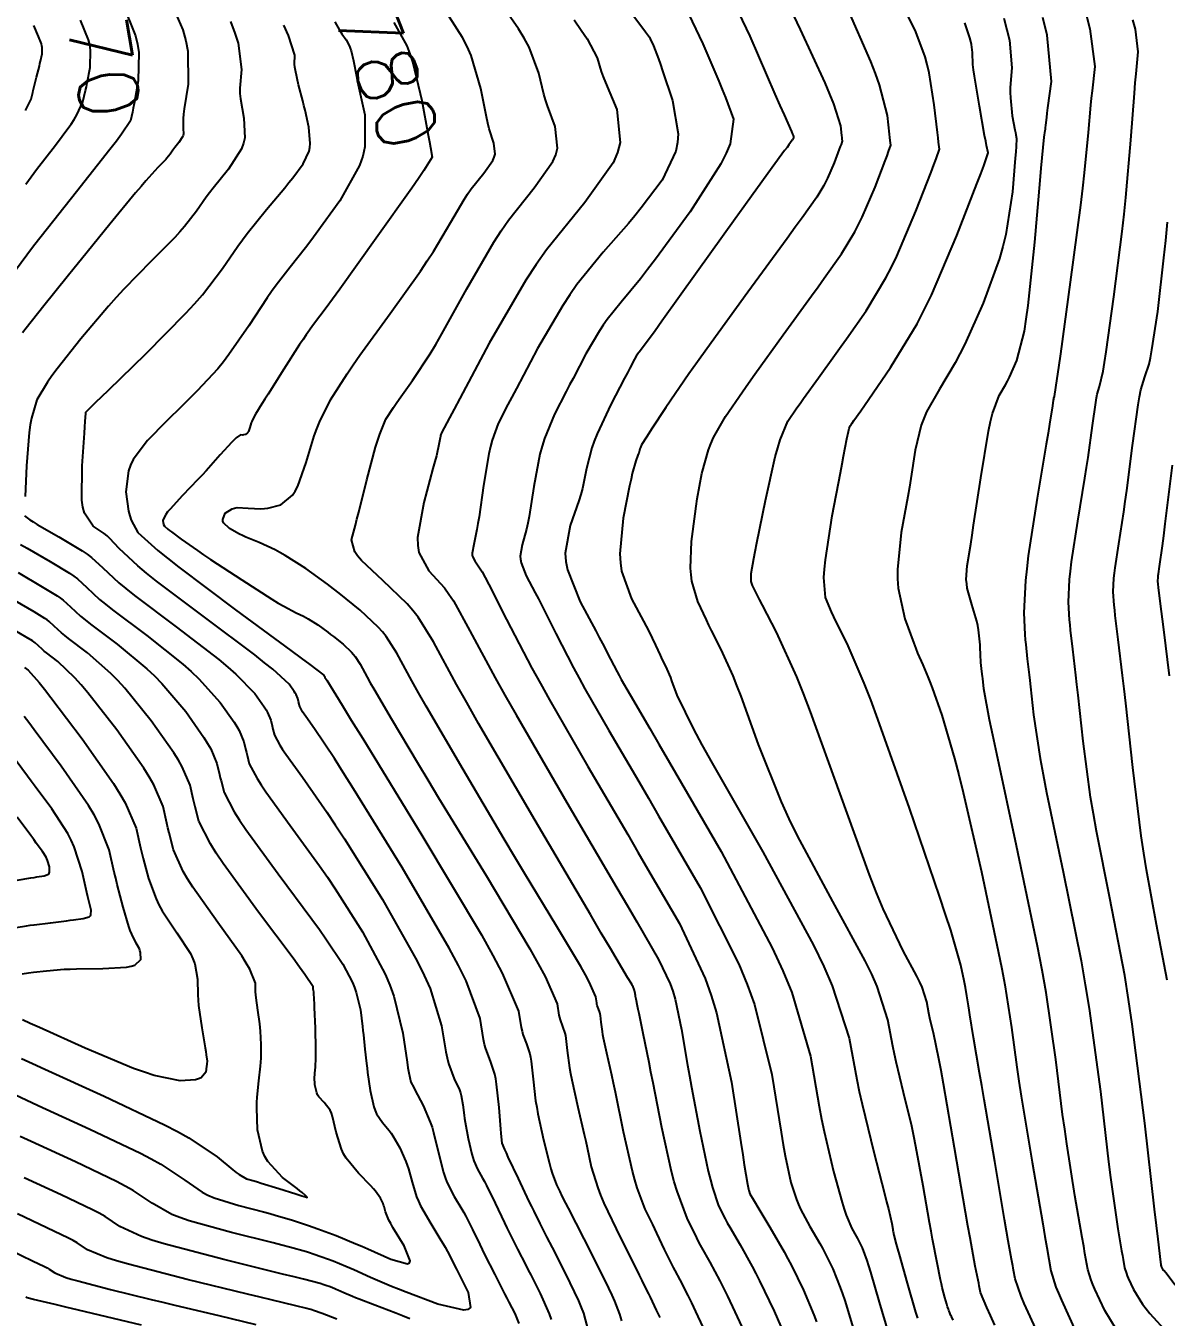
# Model space of a CAD drawing. Header units: metres. Extents: x 837476 to 838477, y 1189012 to 1191014.
# Drawn here: x 837900.7 to 837973.4, y 1189599 to 1189681.3 of the extents above; entities that cross this region are included whole.
import ezdxf

# ---------------------------------------------------------------- set-up
doc = ezdxf.new("R2010")
doc.units = ezdxf.units.M
doc.header["$LTSCALE"] = 0.3
doc.layers.add('COTAS 10', color=1, linetype='Continuous')
doc.layers.add('COTAS INT', color=252, linetype='Continuous')
doc.styles.get("Standard").update_dxf_attribs({"font": 'simplex.shx'})

msp = doc.modelspace()

# ---------------------------------------------------------------- linework, layer by layer
at = {"layer": 'COTAS 10'}
for points in [[(837906.879, 1189682.729), (837907.711, 1189680.671), (837907.843, 1189680.129), (837907.931, 1189679.599), (837907.892, 1189677.787), (837907.622, 1189676.344), (837907.564, 1189676.046), (837907.515, 1189675.793), (837907.399, 1189675.25), (837906.831, 1189674.402), (837906.497, 1189673.957), (837906.086, 1189673.421), (837903.96, 1189670.728), (837901.709, 1189667.884), (837901.218, 1189667.253), (837900.785, 1189666.69), (837899.7, 1189665.221)], [(837942.753, 1189682.511), (837943.873, 1189680.145), (837944.88, 1189677.78), (837945.103, 1189677.236), (837945.302, 1189676.739), (837945.819, 1189675.345), (837945.612, 1189673.785), (837945.356, 1189673.184), (837945.012, 1189672.509), (837943.052, 1189669.459), (837940.842, 1189666.428), (837940.343, 1189665.764), (837939.891, 1189665.177), (837938.665, 1189663.692), (837937.767, 1189662.585), (837937.523, 1189662.236), (837937.281, 1189661.87), (837936.421, 1189660.394), (837935.598, 1189658.837), (837935.379, 1189658.419), (837935.163, 1189658.007), (837934.414, 1189656.568), (837933.772, 1189655.006), (837933.623, 1189654.518), (837933.486, 1189654.004), (837933.096, 1189651.946), (837932.796, 1189650.028), (837932.716, 1189649.603), (837932.636, 1189649.225), (837932.359, 1189648.24), (837932.235, 1189647.521), (837932.252, 1189647.309), (837932.291, 1189647.092), (837932.617, 1189646.262), (837933.192, 1189645.171), (837933.387, 1189644.789), (837933.599, 1189644.372), (837934.494, 1189642.579), (837935.621, 1189640.402), (837935.979, 1189639.744), (837936.357, 1189639.061), (837937.884, 1189636.396), (837939.785, 1189633.145), (837940.397, 1189632.094), (837941.046, 1189630.977), (837943.702, 1189626.396), (837946.165, 1189621.522), (837946.692, 1189620.22), (837947.153, 1189618.939), (837948.26, 1189614.486), (837948.854, 1189610.802), (837948.992, 1189610.007), (837949.118, 1189609.309), (837949.476, 1189607.598), (837949.835, 1189606.516), (837949.961, 1189606.213), (837950.099, 1189605.91), (837950.697, 1189604.806), (837951.329, 1189603.715), (837951.49, 1189603.42), (837951.644, 1189603.128), (837952.148, 1189602.1), (837952.628, 1189600.909), (837952.767, 1189600.514), (837952.91, 1189600.092), (837953.447, 1189598.332)], [(837924.183, 1189681.517), (837925.003, 1189680.03), (837925.202, 1189679.513), (837925.389, 1189678.95), (837925.963, 1189676.534), (837926.365, 1189674.331), (837926.444, 1189673.902), (837926.509, 1189673.551), (837926.623, 1189672.938), (837926.09, 1189672.084), (837925.746, 1189671.581), (837925.317, 1189670.964), (837923.059, 1189667.774), (837920.736, 1189664.532), (837920.266, 1189663.881), (837919.871, 1189663.338), (837919.069, 1189662.27), (837918.587, 1189661.608), (837918.393, 1189661.321), (837918.173, 1189660.989), (837917.158, 1189659.415), (837916.162, 1189657.839), (837915.953, 1189657.506), (837915.773, 1189657.217), (837915.365, 1189656.547), (837915.174, 1189656.187), (837915.132, 1189656.094), (837915.093, 1189656.003), (837914.993, 1189655.698), (837914.909, 1189655.458), (837914.882, 1189655.407), (837914.853, 1189655.365), (837914.735, 1189655.269), (837914.605, 1189655.234), (837914.569, 1189655.229), (837914.534, 1189655.226), (837914.405, 1189655.234), (837914.13, 1189655.053), (837914.002, 1189654.931), (837913.851, 1189654.778), (837913.12, 1189653.966), (837912.218, 1189652.949), (837911.959, 1189652.668), (837911.697, 1189652.386), (837910.72, 1189651.369), (837909.917, 1189650.51), (837909.765, 1189650.328), (837909.643, 1189650.171), (837909.458, 1189649.806), (837909.483, 1189649.621), (837909.495, 1189649.578), (837909.508, 1189649.538), (837909.572, 1189649.42), (837909.779, 1189649.236), (837909.883, 1189649.154), (837910.006, 1189649.058), (837910.618, 1189648.599), (837911.663, 1189647.868), (837912.059, 1189647.6), (837912.502, 1189647.304), (837914.487, 1189646), (837916.409, 1189644.772), (837916.813, 1189644.524), (837917.161, 1189644.317), (837917.951, 1189643.899), (837918.422, 1189643.685), (837918.568, 1189643.606), (837918.721, 1189643.517), (837919.331, 1189643.125), (837919.976, 1189642.662), (837920.152, 1189642.53), (837920.326, 1189642.396), (837920.945, 1189641.896), (837921.482, 1189641.389), (837921.605, 1189641.25), (837921.717, 1189641.112), (837922.03, 1189640.621), (837922.478, 1189639.796), (837922.676, 1189639.448), (837922.905, 1189639.048), (837923.998, 1189637.171), (837925.718, 1189634.289), (837926.342, 1189633.256), (837927.031, 1189632.121), (837930.054, 1189627.171), (837932.843, 1189622.498), (837933.384, 1189621.537), (837933.825, 1189620.721), (837934.584, 1189618.979), (837934.701, 1189618.273), (837934.738, 1189618.111), (837934.776, 1189617.963), (837934.93, 1189617.55), (837935.075, 1189617.119), (837935.108, 1189616.961), (837935.139, 1189616.785), (837935.223, 1189616.009), (837935.365, 1189614.918), (837935.432, 1189614.544), (837935.511, 1189614.139), (837935.894, 1189612.415), (837936.307, 1189610.658), (837936.404, 1189610.231), (837936.494, 1189609.83), (837936.757, 1189608.598), (837937.17, 1189607.264), (837937.354, 1189606.799), (837937.57, 1189606.292), (837938.601, 1189604.117), (837939.611, 1189602.106), (837939.813, 1189601.703), (837939.98, 1189601.368), (837940.305, 1189600.71), (837940.401, 1189600.513), (837940.424, 1189600.467), (837940.446, 1189600.424), (837940.515, 1189600.301), (837940.902, 1189599.482), (837941.125, 1189599.002)], [(837965.799, 1189596.745), (837964.59, 1189599.339), (837964.35, 1189599.887), (837964.15, 1189600.361), (837963.772, 1189601.459), (837963.668, 1189602.029), (837963.642, 1189602.169), (837963.617, 1189602.302), (837963.535, 1189602.72), (837963.326, 1189603.899), (837963.22, 1189604.511), (837963.094, 1189605.247), (837962.466, 1189608.937), (837961.796, 1189612.887), (837961.643, 1189613.786), (837961.504, 1189614.601), (837961.121, 1189616.843), (837960.879, 1189618.281), (837960.829, 1189618.589), (837960.787, 1189618.858), (837960.695, 1189619.502), (837960.611, 1189620.039), (837960.573, 1189620.239), (837960.529, 1189620.462), (837960.319, 1189621.454), (837959.664, 1189623.68), (837959.34, 1189624.681), (837958.953, 1189625.849), (837957.04, 1189631.454), (837955.019, 1189637.135), (837954.565, 1189638.35), (837954.156, 1189639.409), (837953.059, 1189641.944), (837952.363, 1189643.321), (837952.206, 1189643.651), (837952.065, 1189643.959), (837951.688, 1189644.885), (837951.586, 1189646.155), (837951.619, 1189646.68), (837951.679, 1189647.28), (837952.117, 1189650.073), (837952.632, 1189652.824), (837952.74, 1189653.398), (837952.833, 1189653.89), (837953.046, 1189654.99), (837953.15, 1189655.463), (837953.174, 1189655.56), (837953.197, 1189655.643), (837953.263, 1189655.82), (837953.331, 1189655.919), (837953.355, 1189655.954), (837953.382, 1189655.991), (837953.496, 1189656.149), (837953.933, 1189656.774), (837954.163, 1189657.106), (837954.441, 1189657.508), (837955.836, 1189659.53), (837957.52, 1189662.322), (837957.979, 1189663.208), (837958.435, 1189664.144), (837960.056, 1189667.933), (837961.336, 1189671.241), (837961.578, 1189671.874), (837961.77, 1189672.384), (837962.055, 1189673.202), (837961.947, 1189673.668), (837961.892, 1189673.956), (837961.826, 1189674.312), (837961.494, 1189676.172), (837961.18, 1189678.101), (837961.124, 1189678.501), (837961.082, 1189678.843), (837961.043, 1189679.596), (837960.998, 1189680.114), (837960.952, 1189680.308), (837960.892, 1189680.525), (837960.553, 1189681.492)], [(837973.459, 1189620.505), (837972.787, 1189624.052), (837972.129, 1189627.516), (837971.96, 1189628.578), (837971.798, 1189629.684), (837971.262, 1189634.052), (837970.818, 1189638.137), (837970.714, 1189639.065), (837970.618, 1189639.906), (837970.339, 1189642.209), (837970.153, 1189643.726), (837970.115, 1189644.071), (837970.083, 1189644.384), (837970.02, 1189645.242), (837970.06, 1189646.104), (837970.093, 1189646.419), (837970.136, 1189646.768), (837970.371, 1189648.303), (837970.688, 1189650.328), (837970.781, 1189650.986), (837970.878, 1189651.686), (837971.249, 1189654.563), (837971.607, 1189657.152), (837971.695, 1189657.67), (837971.778, 1189658.101), (837972.039, 1189658.94), (837972.304, 1189659.745), (837972.39, 1189660.156), (837972.48, 1189660.647), (837972.852, 1189663.099), (837973.253, 1189666.515), (837973.362, 1189667.615), (837973.47, 1189668.782)], [(837900.236, 1189646.467), (837901.766, 1189645.56), (837902.724, 1189644.985), (837902.932, 1189644.843), (837903.116, 1189644.709), (837903.576, 1189644.285), (837904.213, 1189643.691), (837904.508, 1189643.45), (837904.856, 1189643.175), (837906.541, 1189641.903), (837908.443, 1189640.337), (837908.927, 1189639.877), (837909.392, 1189639.406), (837910.916, 1189637.607), (837912.076, 1189635.96), (837912.31, 1189635.585), (837912.507, 1189635.245), (837912.907, 1189634.307), (837913.071, 1189633.592), (837913.119, 1189633.392), (837913.169, 1189633.191), (837913.359, 1189632.458), (837914.009, 1189631.214), (837914.348, 1189630.691), (837914.756, 1189630.091), (837916.807, 1189627.277), (837918.961, 1189624.375), (837919.434, 1189623.719), (837919.855, 1189623.126), (837920.931, 1189621.52), (837921.546, 1189620.348), (837921.676, 1189620.031), (837921.788, 1189619.716), (837922.047, 1189618.603), (837922.179, 1189617.554), (837922.211, 1189617.28), (837922.241, 1189617.012), (837922.333, 1189616.105), (837922.434, 1189615.178), (837922.47, 1189614.898), (837922.509, 1189614.608), (837922.678, 1189613.477), (837922.914, 1189612.434), (837922.995, 1189612.199), (837923.083, 1189611.989), (837923.459, 1189611.423), (837923.883, 1189610.924), (837924.002, 1189610.755), (837924.122, 1189610.573), (837924.559, 1189609.804), (837924.947, 1189608.949), (837925.035, 1189608.712), (837925.116, 1189608.475), (837925.338, 1189607.619), (837925.623, 1189606.694), (837925.744, 1189606.414), (837925.882, 1189606.123), (837926.53, 1189604.985), (837927.183, 1189603.935), (837927.324, 1189603.7), (837927.448, 1189603.488), (837927.753, 1189602.925), (837928.049, 1189602.322), (837928.167, 1189602.085), (837928.302, 1189601.819), (837928.919, 1189600.605), (837929.059, 1189599.632), (837928.893, 1189599.516), (837928.638, 1189599.468), (837926.977, 1189599.851), (837924.955, 1189600.612), (837924.473, 1189600.802), (837924.024, 1189600.982), (837922.682, 1189601.559), (837921.635, 1189602.031), (837921.371, 1189602.146), (837921.118, 1189602.254), (837920.302, 1189602.586), (837919.591, 1189602.854), (837919.405, 1189602.92), (837919.224, 1189602.984), (837918.61, 1189603.188), (837917.522, 1189603.487), (837917.042, 1189603.611), (837916.485, 1189603.753), (837913.828, 1189604.412), (837911.131, 1189605.17), (837910.548, 1189605.374), (837910.038, 1189605.575), (837908.787, 1189606.282), (837907.559, 1189607.104), (837907.062, 1189607.38), (837906.498, 1189607.675), (837903.893, 1189608.913), (837901.068, 1189610.21), (837900.364, 1189610.542)], [(837900.104, 1189623.858), (837900.779, 1189623.961), (837901.007, 1189623.993), (837901.254, 1189624.027), (837902.292, 1189624.159), (837903.316, 1189624.285), (837903.553, 1189624.314), (837903.77, 1189624.341), (837904.387, 1189624.416), (837904.758, 1189624.535), (837904.821, 1189624.588), (837904.866, 1189624.651), (837904.883, 1189624.953), (837904.737, 1189625.55), (837904.68, 1189625.799), (837904.615, 1189626.084), (837904.32, 1189627.416), (837903.814, 1189628.983), (837903.617, 1189629.417), (837903.395, 1189629.85), (837902.386, 1189631.415), (837901.324, 1189632.836), (837901.068, 1189633.178), (837900.83, 1189633.499), (837900.107, 1189634.475)]]:
    msp.add_lwpolyline(points, dxfattribs=at)
at = {"layer": 'COTAS INT'}
for points in [[(837944.928, 1189684.695), (837946.853, 1189680.651), (837948.466, 1189676.948), (837948.782, 1189676.224), (837949.042, 1189675.629), (837949.511, 1189674.568), (837949.592, 1189674.39), (837949.608, 1189674.352), (837949.621, 1189674.32), (837949.644, 1189674.247), (837949.648, 1189674.215), (837949.649, 1189674.209), (837949.649, 1189674.204), (837949.651, 1189674.196), (837949.647, 1189674.185), (837949.644, 1189674.178), (837949.641, 1189674.17), (837949.623, 1189674.125), (837949.601, 1189674.073), (837949.589, 1189674.049), (837949.566, 1189674.011), (837949.357, 1189673.724), (837949.234, 1189673.555), (837949.082, 1189673.347), (837948.296, 1189672.271), (837946.972, 1189670.445), (837946.48, 1189669.763), (837945.935, 1189669.004), (837943.516, 1189665.629), (837941.262, 1189662.487), (837940.821, 1189661.876), (837940.46, 1189661.377), (837939.816, 1189660.509), (837939.692, 1189660.357), (837939.658, 1189660.308), (837939.625, 1189660.258), (837939.506, 1189660.054), (837939.206, 1189659.478), (837939.058, 1189659.192), (837938.882, 1189658.852), (837938.011, 1189657.168), (837937.132, 1189655.302), (837936.95, 1189654.846), (837936.796, 1189654.417), (837936.46, 1189653.089), (837936.202, 1189651.832), (837936.095, 1189651.447), (837935.974, 1189651.046), (837935.409, 1189649.467), (837935.103, 1189647.698), (837935.145, 1189647.177), (837935.241, 1189646.643), (837936.044, 1189644.601), (837937.048, 1189642.745), (837937.271, 1189642.327), (837937.47, 1189641.951), (837937.99, 1189640.941), (837938.401, 1189640.147), (837938.532, 1189639.906), (837938.67, 1189639.657), (837939.228, 1189638.684), (837940.485, 1189636.524), (837941.064, 1189635.526), (837941.742, 1189634.355), (837945.026, 1189628.684), (837948.296, 1189622.547), (837948.965, 1189621.082), (837949.532, 1189619.72), (837950.729, 1189615.645), (837951.275, 1189612.444), (837951.432, 1189611.632), (837951.591, 1189610.852), (837952.189, 1189608.302), (837952.742, 1189606.321), (837952.874, 1189605.899), (837952.996, 1189605.533), (837953.362, 1189604.671), (837953.648, 1189604.178), (837953.72, 1189604.045), (837953.79, 1189603.913), (837954.017, 1189603.448), (837954.312, 1189602.64), (837954.423, 1189602.292), (837954.548, 1189601.89), (837955.107, 1189599.988), (837955.668, 1189598.058)], [(837948.421, 1189684.573), (837950.072, 1189681.071), (837951.636, 1189677.658), (837951.941, 1189676.942), (837952.192, 1189676.324), (837952.635, 1189674.92), (837952.704, 1189674.31), (837952.718, 1189674.193), (837952.729, 1189674.099), (837952.752, 1189673.947), (837952.678, 1189673.735), (837952.628, 1189673.602), (837952.565, 1189673.437), (837952.232, 1189672.577), (837951.81, 1189671.591), (837951.691, 1189671.348), (837951.572, 1189671.117), (837951.134, 1189670.391), (837950.191, 1189669.071), (837949.753, 1189668.467), (837949.238, 1189667.759), (837946.742, 1189664.339), (837944.117, 1189660.718), (837943.521, 1189659.884), (837942.982, 1189659.122), (837941.508, 1189656.98), (837940.601, 1189655.6), (837940.419, 1189655.32), (837940.268, 1189655.084), (837939.97, 1189654.6), (837939.886, 1189654.424), (837939.869, 1189654.382), (837939.854, 1189654.344), (837939.824, 1189654.233), (837939.782, 1189654.079), (837939.76, 1189654.014), (837939.733, 1189653.939), (837939.599, 1189653.587), (837939.375, 1189652.775), (837939.292, 1189652.41), (837939.199, 1189651.984), (837938.788, 1189649.939), (837938.582, 1189647.664), (837938.619, 1189647.093), (837938.696, 1189646.548), (837939.315, 1189644.793), (837940.088, 1189643.375), (837940.262, 1189643.043), (837940.42, 1189642.737), (837940.849, 1189641.85), (837941.143, 1189641.202), (837941.216, 1189641.047), (837941.285, 1189640.903), (837941.502, 1189640.468), (837941.727, 1189639.968), (837941.801, 1189639.783), (837941.881, 1189639.577), (837942.21, 1189638.664), (837943.27, 1189636.493), (837943.811, 1189635.495), (837944.458, 1189634.325), (837947.687, 1189628.664), (837950.922, 1189622.717), (837951.572, 1189621.367), (837952.117, 1189620.146), (837953.198, 1189616.805), (837953.674, 1189614.17), (837953.836, 1189613.393), (837954.012, 1189612.596), (837954.759, 1189609.546), (837955.444, 1189606.91), (837955.58, 1189606.373), (837955.693, 1189605.921), (837955.91, 1189604.983), (837955.97, 1189604.633), (837955.985, 1189604.551), (837955.999, 1189604.475), (837956.041, 1189604.251), (837956.195, 1189603.671), (837956.279, 1189603.37), (837956.38, 1189603.008), (837956.896, 1189601.193), (837957.428, 1189599.348), (837957.541, 1189598.967)], [(837909.551, 1189683.789), (837910.725, 1189681.034), (837910.919, 1189680.346), (837911.056, 1189679.69), (837911.079, 1189677.593), (837910.818, 1189676.011), (837910.776, 1189675.68), (837910.747, 1189675.395), (837910.753, 1189674.753), (837910.768, 1189674.41), (837910.745, 1189674.314), (837910.71, 1189674.217), (837910.487, 1189673.865), (837910.218, 1189673.537), (837910.155, 1189673.455), (837910.097, 1189673.378), (837909.926, 1189673.132), (837909.721, 1189672.866), (837909.641, 1189672.775), (837909.551, 1189672.678), (837909.142, 1189672.263), (837908.383, 1189671.431), (837908.073, 1189671.069), (837907.719, 1189670.651), (837906.082, 1189668.666), (837904.268, 1189666.435), (837903.803, 1189665.861), (837903.355, 1189665.306), (837901.873, 1189663.461), (837900.74, 1189662.039), (837900.512, 1189661.75)], [(837946.538, 1189598.056), (837945.456, 1189600.363), (837945.206, 1189600.875), (837944.978, 1189601.333), (837944.33, 1189602.527), (837943.796, 1189603.467), (837943.639, 1189603.764), (837943.478, 1189604.077), (837942.862, 1189605.341), (837942.224, 1189607.058), (837942.049, 1189607.658), (837941.875, 1189608.311), (837941.252, 1189611.117), (837940.694, 1189613.956), (837940.561, 1189614.63), (837940.438, 1189615.255), (837940.068, 1189617.107), (837939.811, 1189618.376), (837939.758, 1189618.633), (837939.713, 1189618.85), (837939.618, 1189619.295), (837939.583, 1189619.455), (837939.575, 1189619.493), (837939.569, 1189619.528), (837939.556, 1189619.629), (837939.548, 1189619.701), (837939.545, 1189619.717), (837939.542, 1189619.732), (837939.529, 1189619.772), (837939.514, 1189619.811), (837939.511, 1189619.824), (837939.507, 1189619.839), (837939.496, 1189619.905), (837939.426, 1189620.067), (837939.385, 1189620.143), (837939.335, 1189620.232), (837939.075, 1189620.667), (837937.978, 1189622.518), (837937.399, 1189623.5), (837936.701, 1189624.686), (837933.188, 1189630.667), (837929.583, 1189636.859), (837928.826, 1189638.179), (837928.175, 1189639.327), (837926.697, 1189642.048), (837925.721, 1189643.622), (837925.386, 1189644.048), (837925.022, 1189644.469), (837923.476, 1189645.951), (837922.117, 1189647.233), (837921.872, 1189647.527), (837921.683, 1189647.795), (837921.475, 1189648.545), (837921.725, 1189649.486), (837921.825, 1189649.875), (837921.938, 1189650.319), (837922.46, 1189652.384), (837923.018, 1189654.453), (837923.154, 1189654.898), (837923.282, 1189655.289), (837923.678, 1189656.242), (837924.147, 1189656.979), (837924.321, 1189657.234), (837924.513, 1189657.51), (837925.369, 1189658.692), (837926.496, 1189660.397), (837926.86, 1189661.003), (837927.247, 1189661.667), (837928.833, 1189664.55), (837930.545, 1189667.519), (837931.012, 1189668.238), (837931.476, 1189668.911), (837933.123, 1189670.97), (837934.319, 1189672.646), (837934.498, 1189673.078), (837934.611, 1189673.497), (837934.469, 1189674.895), (837933.962, 1189676.21), (837933.844, 1189676.577), (837933.735, 1189676.945), (837933.426, 1189678.282), (837932.796, 1189679.936), (837932.485, 1189680.504), (837932.115, 1189681.118), (837930.288, 1189683.732)], [(837944.669, 1189596.708), (837943.427, 1189599.387), (837943.165, 1189599.939), (837942.94, 1189600.407), (837942.423, 1189601.414), (837942.098, 1189601.994), (837941.994, 1189602.195), (837941.884, 1189602.412), (837941.435, 1189603.342), (837940.945, 1189604.37), (837940.81, 1189604.65), (837940.674, 1189604.928), (837940.185, 1189605.914), (837939.678, 1189607.26), (837939.531, 1189607.765), (837939.382, 1189608.327), (837938.819, 1189610.833), (837938.303, 1189613.355), (837938.183, 1189613.927), (837938.073, 1189614.444), (837937.756, 1189615.855), (837937.547, 1189616.797), (837937.504, 1189617.018), (837937.467, 1189617.223), (837937.389, 1189617.819), (837937.343, 1189618.243), (837937.327, 1189618.339), (837937.309, 1189618.426), (837937.229, 1189618.661), (837937.145, 1189618.887), (837937.124, 1189618.968), (837937.104, 1189619.056), (837937.04, 1189619.442), (837936.626, 1189620.394), (837936.385, 1189620.84), (837936.089, 1189621.365), (837934.565, 1189623.919), (837932.504, 1189627.319), (837931.871, 1189628.378), (837931.21, 1189629.488), (837928.593, 1189633.919), (837926.244, 1189637.953), (837925.751, 1189638.813), (837925.327, 1189639.562), (837924.364, 1189641.334), (837923.692, 1189642.39), (837923.45, 1189642.687), (837923.186, 1189642.985), (837922.03, 1189644.075), (837920.701, 1189645.15), (837920.326, 1189645.438), (837919.949, 1189645.722), (837918.562, 1189646.716), (837917.252, 1189647.56), (837916.923, 1189647.75), (837916.609, 1189647.921), (837915.596, 1189648.381), (837914.75, 1189648.723), (837914.541, 1189648.819), (837914.342, 1189648.916), (837913.714, 1189649.274), (837913.333, 1189649.643), (837913.29, 1189649.748), (837913.273, 1189649.853), (837913.44, 1189650.243), (837913.872, 1189650.534), (837914.024, 1189650.578), (837914.19, 1189650.606), (837914.904, 1189650.573), (837915.711, 1189650.523), (837915.935, 1189650.54), (837916.159, 1189650.57), (837916.97, 1189650.79), (837917.712, 1189651.388), (837917.893, 1189651.657), (837918.062, 1189651.971), (837918.585, 1189653.478), (837919.099, 1189655.185), (837919.264, 1189655.625), (837919.438, 1189656.051), (837920.148, 1189657.474), (837921.199, 1189659.126), (837921.589, 1189659.698), (837922.021, 1189660.318), (837923.939, 1189662.968), (837925.87, 1189665.668), (837926.311, 1189666.32), (837926.711, 1189666.93), (837927.819, 1189668.786), (837928.651, 1189670.229), (837928.877, 1189670.578), (837929.103, 1189670.905), (837929.903, 1189671.906), (837930.484, 1189672.72), (837930.571, 1189672.93), (837930.626, 1189673.133), (837930.557, 1189673.813), (837930.259, 1189674.736), (837930.169, 1189675.093), (837930.075, 1189675.495), (837929.712, 1189677.312), (837929.099, 1189679.407), (837928.848, 1189679.984), (837928.562, 1189680.559), (837927.235, 1189682.625)], [(837962.477, 1189598.521), (837962.189, 1189599.139), (837961.956, 1189599.65), (837961.56, 1189600.603), (837961.481, 1189601.015), (837961.448, 1189601.185), (837961.41, 1189601.378), (837961.23, 1189602.276), (837960.897, 1189604.075), (837960.763, 1189604.836), (837960.611, 1189605.712), (837959.907, 1189609.822), (837959.2, 1189613.897), (837959.046, 1189614.75), (837958.909, 1189615.483), (837958.564, 1189617.135), (837958.359, 1189617.971), (837958.311, 1189618.189), (837958.266, 1189618.402), (837958.136, 1189619.124), (837957.84, 1189620.04), (837957.69, 1189620.375), (837957.512, 1189620.745), (837956.626, 1189622.374), (837955.355, 1189625.039), (837954.935, 1189626.061), (837954.485, 1189627.207), (837952.61, 1189632.374), (837950.732, 1189637.586), (837950.279, 1189638.761), (837949.855, 1189639.819), (837948.568, 1189642.669), (837947.665, 1189644.397), (837947.483, 1189644.747), (837947.332, 1189645.041), (837947.032, 1189645.64), (837946.956, 1189645.903), (837946.945, 1189645.985), (837946.938, 1189646.071), (837946.95, 1189646.416), (837947.114, 1189647.355), (837947.202, 1189647.816), (837947.31, 1189648.363), (837947.854, 1189651.066), (837948.479, 1189653.829), (837948.637, 1189654.415), (837948.789, 1189654.923), (837949.283, 1189656.113), (837949.858, 1189656.952), (837950.062, 1189657.24), (837950.284, 1189657.552), (837951.245, 1189658.879), (837952.368, 1189660.436), (837952.693, 1189660.893), (837953.024, 1189661.362), (837954.269, 1189663.15), (837955.537, 1189665.254), (837955.883, 1189665.922), (837956.227, 1189666.626), (837957.448, 1189669.481), (837958.413, 1189671.973), (837958.595, 1189672.449), (837958.74, 1189672.833), (837958.956, 1189673.449), (837958.889, 1189673.888), (837958.855, 1189674.16), (837958.815, 1189674.499), (837958.617, 1189676.266), (837958.289, 1189678.314), (837958.168, 1189678.828), (837958.034, 1189679.32), (837957.438, 1189680.908), (837956.418, 1189682.993)], [(837939.461, 1189681.908), (837940.223, 1189680.925), (837940.406, 1189680.664), (837940.46, 1189680.571), (837940.515, 1189680.469), (837940.724, 1189680.027), (837941.044, 1189679.189), (837941.168, 1189678.837), (837941.308, 1189678.434), (837941.944, 1189676.547), (837942.292, 1189674.414), (837942.25, 1189673.856), (837942.148, 1189673.312), (837941.282, 1189671.465), (837939.94, 1189669.693), (837939.538, 1189669.196), (837939.123, 1189668.697), (837937.514, 1189666.874), (837935.843, 1189664.813), (837935.388, 1189664.164), (837934.937, 1189663.482), (837933.336, 1189660.734), (837931.99, 1189658.196), (837931.699, 1189657.646), (837931.444, 1189657.163), (837930.818, 1189655.968), (837930.437, 1189654.897), (837930.337, 1189654.492), (837930.239, 1189654.04), (837929.901, 1189652.015), (837929.607, 1189650.019), (837929.536, 1189649.584), (837929.469, 1189649.201), (837929.266, 1189648.246), (837929.173, 1189647.709), (837929.176, 1189647.59), (837929.19, 1189647.483), (837929.346, 1189647.203), (837929.798, 1189646.511), (837930.001, 1189646.145), (837930.236, 1189645.703), (837931.364, 1189643.475), (837932.977, 1189640.383), (837933.518, 1189639.396), (837934.099, 1189638.352), (837936.541, 1189634.108), (837939.084, 1189629.767), (837939.73, 1189628.661), (837940.35, 1189627.598), (837942.377, 1189624.108), (837944.018, 1189620.601), (837944.393, 1189619.527), (837944.735, 1189618.409), (837945.686, 1189614.001), (837946.287, 1189610.147), (837946.409, 1189609.378), (837946.51, 1189608.738), (837946.715, 1189607.504), (837946.785, 1189607.172), (837946.802, 1189607.1), (837946.818, 1189607.037), (837946.869, 1189606.884), (837947.092, 1189606.499), (837947.217, 1189606.291), (837947.369, 1189606.037), (837948.146, 1189604.753), (837949.053, 1189603.183), (837949.288, 1189602.749), (837949.516, 1189602.315), (837950.278, 1189600.752), (837950.944, 1189599.178), (837951.112, 1189598.737)], [(837959.824, 1189598.831), (837959.706, 1189599.075), (837959.68, 1189599.13), (837959.657, 1189599.179), (837959.599, 1189599.31), (837959.561, 1189599.401), (837959.543, 1189599.449), (837959.513, 1189599.53), (837959.462, 1189599.691), (837959.44, 1189599.765), (837959.414, 1189599.852), (837959.293, 1189600.272), (837959.129, 1189600.918), (837959.076, 1189601.147), (837959.02, 1189601.397), (837958.793, 1189602.485), (837958.506, 1189603.986), (837958.413, 1189604.499), (837958.314, 1189605.053), (837957.908, 1189607.403), (837957.447, 1189609.909), (837957.313, 1189610.562), (837957.176, 1189611.197), (837956.662, 1189613.341), (837956.186, 1189615.283), (837956.074, 1189615.791), (837955.97, 1189616.286), (837955.667, 1189617.965), (837954.978, 1189620.093), (837954.631, 1189620.871), (837954.217, 1189621.731), (837952.157, 1189625.519), (837949.907, 1189629.682), (837949.373, 1189630.778), (837948.878, 1189631.85), (837947.41, 1189635.519), (837946.306, 1189638.582), (837946.04, 1189639.272), (837945.791, 1189639.894), (837945.035, 1189641.569), (837944.415, 1189642.784), (837944.252, 1189643.116), (837944.093, 1189643.446), (837943.552, 1189644.62), (837943.176, 1189645.912), (837943.121, 1189646.316), (837943.088, 1189646.741), (837943.148, 1189648.439), (837943.371, 1189650.216), (837943.441, 1189650.69), (837943.515, 1189651.156), (837943.81, 1189652.77), (837944.233, 1189654.278), (837944.387, 1189654.677), (837944.556, 1189655.067), (837945.302, 1189656.406), (837946.386, 1189657.985), (837946.768, 1189658.527), (837947.186, 1189659.114), (837948.993, 1189661.609), (837950.803, 1189664.098), (837951.223, 1189664.68), (837951.607, 1189665.217), (837952.701, 1189666.77), (837953.554, 1189668.185), (837953.787, 1189668.635), (837954.018, 1189669.109), (837954.84, 1189671.029), (837955.489, 1189672.705), (837955.611, 1189673.026), (837955.709, 1189673.284), (837955.854, 1189673.698), (837955.809, 1189673.993), (837955.786, 1189674.177), (837955.759, 1189674.404), (837955.626, 1189675.593), (837955.134, 1189677.544), (837954.881, 1189678.253), (837954.577, 1189679.033), (837953.058, 1189682.459)], [(837963.041, 1189681.79), (837963.246, 1189681.051), (837963.403, 1189680.387), (837963.556, 1189678.621), (837963.459, 1189677.379), (837963.457, 1189677.045), (837963.466, 1189676.716), (837963.59, 1189675.568), (837963.751, 1189674.667), (837963.783, 1189674.494), (837963.809, 1189674.355), (837963.861, 1189674.129), (837963.831, 1189673.601), (837963.806, 1189673.272), (837963.773, 1189672.863), (837963.594, 1189670.722), (837963.172, 1189668.015), (837962.985, 1189667.249), (837962.769, 1189666.476), (837961.737, 1189663.623), (837960.562, 1189661.018), (837960.255, 1189660.401), (837959.956, 1189659.829), (837958.944, 1189658.141), (837958.125, 1189656.698), (837957.947, 1189656.281), (837957.791, 1189655.856), (837957.408, 1189654.261), (837957.122, 1189652.454), (837957.027, 1189651.897), (837956.927, 1189651.316), (837956.509, 1189649.009), (837956.266, 1189646.666), (837956.275, 1189646.061), (837956.317, 1189645.476), (837956.745, 1189643.523), (837957.311, 1189641.961), (837957.44, 1189641.623), (837957.557, 1189641.326), (837957.879, 1189640.594), (837958.214, 1189639.82), (837958.339, 1189639.496), (837958.478, 1189639.124), (837959.096, 1189637.389), (837959.914, 1189634.611), (837960.18, 1189633.583), (837960.462, 1189632.443), (837961.623, 1189627.389), (837962.689, 1189622.347), (837962.912, 1189621.215), (837963.103, 1189620.197), (837963.531, 1189617.471), (837963.868, 1189614.954), (837964.003, 1189614.066), (837964.154, 1189613.097), (837964.849, 1189608.908), (837965.526, 1189604.969), (837965.666, 1189604.156), (837965.786, 1189603.464), (837966.047, 1189601.969), (837966.368, 1189600.944), (837966.525, 1189600.548), (837966.713, 1189600.103), (837967.636, 1189598.093)], [(837970.566, 1189597.675), (837969.474, 1189599.44), (837968.847, 1189600.805), (837968.72, 1189601.107), (837968.613, 1189601.376), (837968.394, 1189602.072), (837968.217, 1189603.087), (837968.136, 1189603.557), (837968.041, 1189604.109), (837967.582, 1189606.784), (837967.061, 1189610.063), (837966.927, 1189610.997), (837966.797, 1189611.941), (837966.367, 1189615.44), (837965.738, 1189619.702), (837965.484, 1189621.126), (837965.195, 1189622.656), (837963.863, 1189629.064), (837962.593, 1189634.917), (837962.344, 1189636.096), (837962.14, 1189637.085), (837961.771, 1189639.064), (837961.702, 1189639.707), (837961.685, 1189639.853), (837961.67, 1189639.985), (837961.626, 1189640.347), (837961.591, 1189640.745), (837961.582, 1189640.9), (837961.572, 1189641.074), (837961.538, 1189641.863), (837961.435, 1189642.814), (837961.382, 1189643.09), (837961.319, 1189643.371), (837961.002, 1189644.432), (837960.722, 1189645.478), (837960.682, 1189645.75), (837960.658, 1189646.014), (837960.708, 1189646.904), (837960.936, 1189648.273), (837961.025, 1189648.84), (837961.125, 1189649.487), (837961.578, 1189652.504), (837962.077, 1189655.467), (837962.206, 1189656.081), (837962.33, 1189656.605), (837962.745, 1189657.753), (837963.155, 1189658.437), (837963.276, 1189658.668), (837963.4, 1189658.918), (837963.876, 1189659.972), (837964.355, 1189661.845), (837964.481, 1189662.61), (837964.604, 1189663.483), (837965.026, 1189667.526), (837965.364, 1189671.436), (837965.434, 1189672.224), (837965.494, 1189672.885), (837965.627, 1189674.211), (837965.683, 1189674.628), (837965.694, 1189674.716), (837965.703, 1189674.793), (837965.723, 1189674.972), (837965.783, 1189675.461), (837965.818, 1189675.734), (837965.861, 1189676.066), (837966.085, 1189677.762), (837965.813, 1189680.704), (837965.544, 1189681.822)], [(837968.266, 1189682.108), (837968.535, 1189681.112), (837968.851, 1189678.698), (837968.667, 1189677.15), (837968.621, 1189676.699), (837968.576, 1189676.239), (837968.433, 1189674.498), (837968.176, 1189671.94), (837968.061, 1189670.964), (837967.927, 1189669.873), (837967.281, 1189664.967), (837966.654, 1189660.407), (837966.532, 1189659.534), (837966.432, 1189658.829), (837966.255, 1189657.69), (837966.219, 1189657.574), (837966.208, 1189657.515), (837966.196, 1189657.443), (837966.146, 1189657.086), (837965.964, 1189655.919), (837965.868, 1189655.337), (837965.752, 1189654.643), (837965.169, 1189651.2), (837964.607, 1189647.54), (837964.505, 1189646.709), (837964.426, 1189645.958), (837964.332, 1189643.902), (837964.397, 1189642.515), (837964.418, 1189642.185), (837964.44, 1189641.879), (837964.53, 1189640.968), (837964.653, 1189639.959), (837964.695, 1189639.59), (837964.74, 1189639.184), (837964.935, 1189637.393), (837965.359, 1189634.618), (837965.55, 1189633.59), (837965.772, 1189632.45), (837966.837, 1189627.393), (837967.974, 1189621.726), (837968.241, 1189620.201), (837968.487, 1189618.694), (837969.202, 1189613.41), (837969.726, 1189608.927), (837969.851, 1189607.927), (837969.967, 1189607.03), (837970.314, 1189604.659), (837970.556, 1189603.249), (837970.606, 1189602.958), (837970.649, 1189602.71), (837970.742, 1189602.175), (837970.857, 1189601.808), (837970.914, 1189601.666), (837970.981, 1189601.507), (837971.311, 1189600.788), (837971.887, 1189599.857), (837972.109, 1189599.565), (837972.357, 1189599.257), (837973.48, 1189598.023)], [(837913.77, 1189681.566), (837914.046, 1189680.839), (837914.257, 1189680.191), (837914.471, 1189678.508), (837914.364, 1189677.325), (837914.372, 1189676.992), (837914.398, 1189676.657), (837914.627, 1189675.426), (837914.682, 1189674.169), (837914.598, 1189673.817), (837914.471, 1189673.464), (837913.651, 1189672.172), (837912.666, 1189670.967), (837912.434, 1189670.668), (837912.221, 1189670.385), (837911.596, 1189669.485), (837910.845, 1189668.509), (837910.552, 1189668.176), (837910.221, 1189667.818), (837908.719, 1189666.299), (837906.969, 1189664.511), (837906.482, 1189663.983), (837905.995, 1189663.44), (837904.226, 1189661.358), (837902.719, 1189659.44), (837902.395, 1189659), (837902.113, 1189658.599), (837901.432, 1189657.479), (837901.079, 1189656.309), (837901.004, 1189655.877), (837900.937, 1189655.397), (837900.775, 1189653.274), (837900.694, 1189651.305)], [(837900.707, 1189675.908), (837901.076, 1189676.629), (837901.167, 1189677.041), (837901.201, 1189677.186), (837901.24, 1189677.345), (837901.414, 1189678.028), (837901.59, 1189678.723), (837901.63, 1189678.889), (837901.665, 1189679.044), (837901.762, 1189679.506), (837901.771, 1189679.911), (837901.751, 1189680.029), (837901.722, 1189680.15), (837901.536, 1189680.609), (837901.243, 1189681.322)], [(837900.722, 1189671.214), (837901.066, 1189671.683), (837901.407, 1189672.14), (837902.616, 1189673.702), (837903.464, 1189674.837), (837903.608, 1189675.03), (837903.812, 1189675.34), (837903.985, 1189675.626), (837904.357, 1189676.449), (837904.534, 1189677.188), (837904.585, 1189677.42), (837904.636, 1189677.665), (837904.827, 1189678.646), (837904.851, 1189679.755), (837904.797, 1189680.079), (837904.717, 1189680.41), (837904.208, 1189681.669)], [(837936.587, 1189598.15), (837936.278, 1189599.27), (837936.133, 1189599.65), (837935.964, 1189600.06), (837935.141, 1189601.792), (837934.29, 1189603.456), (837933.935, 1189604.15), (837933.505, 1189604.99), (837933.113, 1189605.78), (837932.97, 1189606.075), (837932.812, 1189606.402), (837932.116, 1189607.86), (837931.474, 1189609.222), (837931.349, 1189609.49), (837931.248, 1189609.711), (837931.075, 1189610.111), (837931.033, 1189610.516), (837931.015, 1189610.739), (837930.993, 1189611.01), (837930.89, 1189612.389), (837930.729, 1189613.869), (837930.671, 1189614.204), (837930.608, 1189614.506), (837930.331, 1189615.327), (837930.038, 1189616.116), (837929.965, 1189616.397), (837929.895, 1189616.707), (837929.672, 1189618.052), (837928.788, 1189620.457), (837928.302, 1189621.433), (837927.712, 1189622.544), (837924.707, 1189627.68), (837921.609, 1189632.694), (837920.958, 1189633.729), (837920.398, 1189634.611), (837919.126, 1189636.519), (837918.565, 1189637.289), (837918.454, 1189637.453), (837918.361, 1189637.596), (837918.183, 1189637.937), (837918.131, 1189638.137), (837918.117, 1189638.192), (837918.104, 1189638.247), (837918.059, 1189638.442), (837917.95, 1189638.699), (837917.896, 1189638.792), (837917.832, 1189638.895), (837917.515, 1189639.345), (837916.467, 1189640.302), (837915.942, 1189640.724), (837915.315, 1189641.214), (837912.205, 1189643.551), (837909.06, 1189645.924), (837908.412, 1189646.437), (837907.86, 1189646.888), (837906.672, 1189647.995), (837906.078, 1189648.639), (837905.901, 1189648.797), (837905.719, 1189648.947), (837905.015, 1189649.415), (837904.457, 1189650.255), (837904.367, 1189650.638), (837904.304, 1189651.088), (837904.309, 1189653.257), (837904.458, 1189655.354), (837904.486, 1189655.758), (837904.508, 1189656.085), (837904.543, 1189656.628), (837904.545, 1189656.668), (837904.547, 1189656.677), (837904.55, 1189656.686), (837904.568, 1189656.713), (837905.165, 1189657.294), (837905.99, 1189658.095), (837908.37, 1189660.406), (837910.919, 1189662.984), (837911.481, 1189663.596), (837911.98, 1189664.162), (837913.265, 1189665.837), (837914.23, 1189667.256), (837914.527, 1189667.66), (837914.837, 1189668.07), (837916.067, 1189669.593), (837917.226, 1189670.987), (837917.492, 1189671.315), (837917.734, 1189671.618), (837918.407, 1189672.505), (837918.776, 1189673.304), (837918.826, 1189673.551), (837918.853, 1189673.81), (837918.763, 1189674.84), (837918.518, 1189675.927), (837918.448, 1189676.221), (837918.376, 1189676.514), (837918.108, 1189677.548), (837917.903, 1189678.455), (837917.871, 1189678.666), (837917.85, 1189678.861), (837917.863, 1189679.423), (837917.458, 1189680.693), (837917.174, 1189681.333)], [(837920.41, 1189681.555), (837920.715, 1189681.029), (837920.795, 1189680.901), (837920.871, 1189680.781), (837921.13, 1189680.41), (837921.351, 1189680.008), (837921.405, 1189679.868), (837921.455, 1189679.716), (837921.61, 1189679.064), (837921.801, 1189678.09), (837921.873, 1189677.736), (837921.955, 1189677.344), (837922.32, 1189675.623), (837922.332, 1189673.937), (837922.334, 1189673.589), (837922.193, 1189673), (837921.989, 1189672.4), (837920.733, 1189670.14), (837919.235, 1189668.075), (837918.879, 1189667.598), (837918.548, 1189667.163), (837917.568, 1189665.932), (837916.67, 1189664.772), (837916.391, 1189664.382), (837916.099, 1189663.961), (837914.935, 1189662.19), (837913.672, 1189660.356), (837913.317, 1189659.896), (837912.96, 1189659.456), (837911.652, 1189658.038), (837910.361, 1189656.774), (837910.014, 1189656.431), (837909.672, 1189656.091), (837908.477, 1189654.888), (837907.558, 1189653.665), (837907.39, 1189653.313), (837907.26, 1189652.954), (837907.102, 1189651.61), (837907.274, 1189650.372), (837907.351, 1189650.08), (837907.441, 1189649.811), (837907.871, 1189649.022), (837909.138, 1189647.875), (837909.755, 1189647.38), (837910.487, 1189646.808), (837914.093, 1189644.1), (837917.606, 1189641.506), (837918.281, 1189641.006), (837918.825, 1189640.601), (837919.714, 1189639.925), (837919.751, 1189639.873), (837919.758, 1189639.861), (837919.764, 1189639.85), (837919.777, 1189639.821), (837919.782, 1189639.798), (837919.783, 1189639.792), (837919.785, 1189639.786), (837919.791, 1189639.763), (837919.811, 1189639.723), (837919.822, 1189639.707), (837919.835, 1189639.688), (837919.899, 1189639.6), (837920.878, 1189638.023), (837921.466, 1189637.066), (837922.193, 1189635.884), (837925.966, 1189629.733), (837929.754, 1189623.375), (837930.49, 1189622.062), (837931.09, 1189620.943), (837932.128, 1189618.516), (837932.298, 1189617.49), (837932.352, 1189617.254), (837932.407, 1189617.039), (837932.63, 1189616.439), (837932.842, 1189615.813), (837932.89, 1189615.582), (837932.934, 1189615.327), (837933.056, 1189614.199), (837933.214, 1189612.819), (837933.28, 1189612.405), (837933.356, 1189611.977), (837933.711, 1189610.318), (837934.093, 1189608.814), (837934.186, 1189608.485), (837934.274, 1189608.194), (837934.543, 1189607.457), (837934.747, 1189607.03), (837934.793, 1189606.934), (837934.835, 1189606.847), (837934.95, 1189606.615), (837935.282, 1189605.967), (837936.771, 1189603.058), (837937.861, 1189600.877), (837938.074, 1189600.428), (837938.249, 1189600.045), (837938.56, 1189599.219), (837938.678, 1189598.786)], [(837935.669, 1189681.677), (837936.122, 1189681.023), (837936.493, 1189680.465), (837937.14, 1189679.253), (837937.396, 1189678.394), (837937.519, 1189678.06), (837937.665, 1189677.684), (837938.382, 1189675.977), (837938.596, 1189673.86), (837938.425, 1189673.227), (837938.154, 1189672.572), (837936.343, 1189670.034), (837933.911, 1189667.033), (837933.248, 1189666.087), (837932.59, 1189665.09), (837930.251, 1189661.073), (837928.382, 1189657.555), (837928.02, 1189656.873), (837927.725, 1189656.318), (837927.221, 1189655.367), (837927.159, 1189655.192), (837927.143, 1189655.126), (837927.127, 1189655.053), (837927.072, 1189654.722), (837926.888, 1189653.91), (837926.79, 1189653.532), (837926.673, 1189653.088), (837926.08, 1189650.933), (837925.691, 1189648.692), (837925.701, 1189648.193), (837925.763, 1189647.747), (837926.411, 1189646.577), (837927.41, 1189645.49), (837927.693, 1189645.096), (837927.978, 1189644.663), (837929.031, 1189642.762), (837930.627, 1189639.768), (837931.255, 1189638.645), (837931.964, 1189637.395), (837935.198, 1189631.819), (837938.384, 1189626.388), (837939.063, 1189625.229), (837939.654, 1189624.219), (837941.053, 1189621.819), (837941.779, 1189620.266), (837941.946, 1189619.791), (837942.097, 1189619.295), (837942.518, 1189617.343), (837942.893, 1189615.084), (837943.015, 1189614.396), (837943.144, 1189613.68), (837943.679, 1189610.866), (837944.217, 1189608.317), (837944.349, 1189607.768), (837944.474, 1189607.286), (837944.866, 1189606.112), (837945.285, 1189605.288), (837945.428, 1189605.028), (837945.583, 1189604.752), (837946.238, 1189603.64), (837947.015, 1189602.258), (837947.247, 1189601.812), (837947.486, 1189601.339), (837948.408, 1189599.404), (837949.261, 1189597.446)], [(837973.975, 1189601.06), (837973.372, 1189601.85), (837973.257, 1189601.977), (837973.231, 1189602.009), (837973.208, 1189602.039), (837973.149, 1189602.135), (837973.115, 1189602.209), (837973.108, 1189602.226), (837973.102, 1189602.24), (837973.09, 1189602.278), (837973.08, 1189602.333), (837973.076, 1189602.359), (837973.071, 1189602.389), (837973.046, 1189602.534), (837972.873, 1189603.997), (837972.775, 1189604.857), (837972.655, 1189605.914), (837972.038, 1189611.379), (837971.235, 1189617.686), (837970.997, 1189619.275), (837970.752, 1189620.796), (837969.812, 1189625.723), (837968.95, 1189629.983), (837968.755, 1189631.084), (837968.579, 1189632.151), (837968.098, 1189635.723), (837967.779, 1189638.66), (837967.704, 1189639.328), (837967.635, 1189639.932), (837967.435, 1189641.588), (837967.296, 1189642.802), (837967.266, 1189643.128), (837967.24, 1189643.449), (837967.176, 1189644.572), (837967.243, 1189646.031), (837967.299, 1189646.564), (837967.371, 1189647.154), (837967.77, 1189649.751), (837968.22, 1189652.486), (837968.325, 1189653.162), (837968.421, 1189653.803), (837968.698, 1189655.825), (837968.901, 1189657.298), (837968.951, 1189657.592), (837968.999, 1189657.838), (837969.147, 1189658.315), (837969.368, 1189659.287), (837969.461, 1189659.845), (837969.567, 1189660.527), (837970.066, 1189664.033), (837970.59, 1189668.194), (837970.711, 1189669.29), (837970.823, 1189670.361), (837971.143, 1189674.025), (837971.37, 1189677.017), (837971.424, 1189677.664), (837971.473, 1189678.233), (837971.618, 1189679.635), (837971.429, 1189681.079), (837971.268, 1189681.675)], [(837973.6, 1189639.879), (837973.243, 1189642.829), (837973.009, 1189644.65), (837972.964, 1189645.014), (837972.927, 1189645.318), (837972.864, 1189645.912), (837972.876, 1189646.177), (837972.887, 1189646.275), (837972.9, 1189646.382), (837972.972, 1189646.855), (837973.155, 1189648.171), (837973.238, 1189648.811), (837973.335, 1189649.569), (837973.8, 1189653.302)], [(837900.64, 1189650.07), (837900.973, 1189649.818), (837901.185, 1189649.688), (837901.449, 1189649.53), (837902.835, 1189648.742), (837904.314, 1189647.852), (837904.637, 1189647.632), (837904.923, 1189647.422), (837905.64, 1189646.758), (837906.644, 1189645.822), (837907.111, 1189645.441), (837907.659, 1189645.007), (837910.317, 1189643.001), (837913.025, 1189640.922), (837913.604, 1189640.442), (837914.108, 1189640.003), (837915.315, 1189638.766), (837915.913, 1189637.917), (837916.034, 1189637.723), (837916.136, 1189637.548), (837916.342, 1189637.064), (837916.426, 1189636.695), (837916.451, 1189636.592), (837916.477, 1189636.489), (837916.575, 1189636.11), (837916.91, 1189635.469), (837917.085, 1189635.199), (837917.296, 1189634.889), (837918.353, 1189633.438), (837919.919, 1189631.199), (837920.45, 1189630.392), (837921.024, 1189629.505), (837923.449, 1189625.626), (837925.67, 1189621.713), (837926.115, 1189620.804), (837926.486, 1189619.97), (837927.216, 1189617.589), (837927.493, 1189615.923), (837927.579, 1189615.541), (837927.669, 1189615.192), (837928.031, 1189614.216), (837928.352, 1189613.504), (837928.417, 1189613.322), (837928.471, 1189613.146), (837928.579, 1189612.564), (837928.655, 1189611.905), (837928.689, 1189611.681), (837928.728, 1189611.439), (837928.917, 1189610.413), (837929.146, 1189609.418), (837929.211, 1189609.195), (837929.277, 1189608.994), (837929.518, 1189608.459), (837929.837, 1189607.891), (837929.952, 1189607.67), (837930.077, 1189607.421), (837930.626, 1189606.291), (837931.224, 1189605.045), (837931.381, 1189604.723), (837931.535, 1189604.411), (837932.06, 1189603.365), (837932.588, 1189602.332), (837932.743, 1189602.028), (837932.902, 1189601.716), (837933.512, 1189600.526), (837934.068, 1189599.242), (837934.193, 1189598.872)], [(837900.389, 1189648.259), (837900.806, 1189648.01), (837902.275, 1189647.165), (837903.51, 1189646.424), (837903.779, 1189646.241), (837904.016, 1189646.068), (837904.608, 1189645.522), (837905.429, 1189644.757), (837905.81, 1189644.446), (837906.257, 1189644.091), (837908.429, 1189642.452), (837910.734, 1189640.63), (837911.265, 1189640.16), (837911.75, 1189639.705), (837913.116, 1189638.186), (837913.994, 1189636.938), (837914.172, 1189636.654), (837914.321, 1189636.396), (837914.624, 1189635.686), (837914.749, 1189635.144), (837914.785, 1189634.992), (837914.823, 1189634.84), (837914.967, 1189634.284), (837915.459, 1189633.342), (837915.717, 1189632.945), (837916.026, 1189632.49), (837917.58, 1189630.358), (837919.44, 1189627.787), (837919.942, 1189627.056), (837920.44, 1189626.316), (837922.19, 1189623.573), (837923.628, 1189620.882), (837923.927, 1189620.175), (837924.185, 1189619.484), (837924.76, 1189617.126), (837925.018, 1189615.278), (837925.076, 1189614.909), (837925.128, 1189614.601), (837925.267, 1189614.006), (837925.446, 1189613.658), (837925.524, 1189613.507), (837926.04, 1189612.506), (837926.5, 1189611.448), (837926.611, 1189611.128), (837926.716, 1189610.795), (837927.033, 1189609.497), (837927.35, 1189608.234), (837927.454, 1189607.925), (837927.565, 1189607.632), (837928.024, 1189606.722), (837928.51, 1189605.913), (837928.638, 1189605.685), (837928.763, 1189605.454), (837929.189, 1189604.608), (837929.656, 1189603.646), (837929.806, 1189603.343), (837929.965, 1189603.024), (837930.615, 1189601.739), (837931.24, 1189600.514), (837931.384, 1189600.233), (837931.515, 1189599.976), (837931.882, 1189599.259), (837932.139, 1189598.626)], [(837900.078, 1189613.183), (837900.757, 1189612.864), (837901.507, 1189612.515), (837904.808, 1189611.011), (837908.027, 1189609.481), (837908.724, 1189609.116), (837909.338, 1189608.776), (837910.855, 1189607.76), (837911.974, 1189606.992), (837912.336, 1189606.809), (837912.721, 1189606.638), (837914.304, 1189606.131), (837915.883, 1189605.731), (837916.266, 1189605.629), (837916.625, 1189605.53), (837917.73, 1189605.206), (837918.732, 1189604.873), (837919.028, 1189604.769), (837919.332, 1189604.66), (837920.493, 1189604.223), (837921.766, 1189603.708), (837922.14, 1189603.549), (837922.524, 1189603.384), (837923.988, 1189602.726), (837925.045, 1189602.428), (837925.172, 1189602.489), (837925.228, 1189602.611), (837924.831, 1189603.571), (837924.123, 1189604.734), (837923.982, 1189604.984), (837923.866, 1189605.204), (837923.643, 1189605.741), (837923.556, 1189606.077), (837923.525, 1189606.17), (837923.49, 1189606.263), (837923.338, 1189606.598), (837923.016, 1189607.046), (837922.875, 1189607.21), (837922.711, 1189607.392), (837921.929, 1189608.19), (837921.146, 1189609.148), (837920.98, 1189609.43), (837920.838, 1189609.719), (837920.508, 1189610.821), (837920.278, 1189611.809), (837920.198, 1189612.025), (837920.111, 1189612.217), (837919.737, 1189612.703), (837919.391, 1189613.071), (837919.322, 1189613.189), (837919.264, 1189613.313), (837919.152, 1189613.818), (837919.133, 1189614.327), (837919.135, 1189614.455), (837919.139, 1189614.576), (837919.177, 1189614.964), (837919.213, 1189615.557), (837919.215, 1189615.808), (837919.213, 1189616.095), (837919.181, 1189617.445), (837919.131, 1189618.762), (837919.119, 1189619.028), (837919.108, 1189619.253), (837919.073, 1189619.708), (837919.05, 1189619.872), (837919.046, 1189619.912), (837919.043, 1189619.949), (837919.042, 1189620.065), (837918.512, 1189620.856), (837918.175, 1189621.319), (837917.756, 1189621.888), (837915.558, 1189624.827), (837913.311, 1189627.925), (837912.861, 1189628.595), (837912.485, 1189629.184), (837911.751, 1189630.632), (837911.515, 1189631.543), (837911.453, 1189631.792), (837911.393, 1189632.041), (837911.19, 1189632.929), (837910.693, 1189634.093), (837910.448, 1189634.516), (837910.157, 1189634.982), (837908.717, 1189637.027), (837907.033, 1189639.107), (837906.588, 1189639.595), (837906.152, 1189640.045), (837904.654, 1189641.354), (837903.454, 1189642.259), (837903.207, 1189642.454), (837902.997, 1189642.626), (837902.544, 1189643.048), (837902.217, 1189643.35), (837902.086, 1189643.446), (837901.938, 1189643.547), (837901.256, 1189643.955), (837900.057, 1189644.672)], [(837900.461, 1189615.504), (837901.15, 1189615.185), (837901.946, 1189614.82), (837905.724, 1189613.108), (837909.556, 1189611.287), (837910.386, 1189610.852), (837911.116, 1189610.448), (837912.922, 1189609.238), (837913.91, 1189608.408), (837914.124, 1189608.243), (837914.312, 1189608.107), (837914.78, 1189607.849), (837915.28, 1189607.708), (837915.489, 1189607.646), (837915.729, 1189607.573), (837916.85, 1189607.224), (837917.924, 1189606.884), (837918.134, 1189606.817), (837918.307, 1189606.762), (837918.615, 1189606.662), (837918.654, 1189606.652), (837918.657, 1189606.655), (837918.657, 1189606.66), (837918.628, 1189606.695), (837918.586, 1189606.739), (837918.578, 1189606.748), (837918.571, 1189606.757), (837918.559, 1189606.781), (837918.333, 1189606.967), (837918.191, 1189607.079), (837918.015, 1189607.217), (837917.093, 1189607.932), (837916.151, 1189608.936), (837915.963, 1189609.256), (837915.806, 1189609.595), (837915.501, 1189610.969), (837915.45, 1189612.357), (837915.453, 1189612.704), (837915.465, 1189613.034), (837915.57, 1189614.092), (837915.689, 1189615.024), (837915.709, 1189615.275), (837915.723, 1189615.523), (837915.731, 1189616.394), (837915.679, 1189617.248), (837915.656, 1189617.485), (837915.63, 1189617.723), (837915.507, 1189618.587), (837915.395, 1189619.379), (837915.376, 1189619.572), (837915.363, 1189619.753), (837915.359, 1189620.314), (837915.009, 1189621.201), (837914.778, 1189621.588), (837914.488, 1189622.037), (837912.959, 1189624.17), (837911.365, 1189626.423), (837911.036, 1189626.947), (837910.755, 1189627.428), (837910.144, 1189628.806), (837909.861, 1189629.894), (837909.787, 1189630.192), (837909.716, 1189630.489), (837909.472, 1189631.551), (837908.879, 1189632.942), (837908.586, 1189633.447), (837908.238, 1189634.004), (837906.518, 1189636.447), (837904.675, 1189638.808), (837904.25, 1189639.313), (837903.861, 1189639.753), (837902.766, 1189640.805), (837902.053, 1189641.342), (837901.906, 1189641.459), (837901.781, 1189641.561), (837901.512, 1189641.812), (837901.318, 1189641.991), (837901.24, 1189642.048), (837901.152, 1189642.108), (837900.747, 1189642.351), (837900.034, 1189642.776)], [(837900.652, 1189640.426), (837900.878, 1189640.255), (837901.571, 1189639.461), (837901.911, 1189639.031), (837902.317, 1189638.51), (837904.318, 1189635.868), (837906.319, 1189633.026), (837906.724, 1189632.378), (837907.065, 1189631.791), (837907.755, 1189630.172), (837908.038, 1189628.938), (837908.121, 1189628.593), (837908.207, 1189628.246), (837908.536, 1189626.98), (837909.024, 1189625.673), (837909.21, 1189625.299), (837909.419, 1189624.921), (837910.359, 1189623.513), (837911.221, 1189622.185), (837911.38, 1189621.857), (837911.506, 1189621.545), (837911.675, 1189620.563), (837911.683, 1189619.557), (837911.707, 1189619.232), (837911.74, 1189618.886), (837911.941, 1189617.465), (837912.152, 1189616.194), (837912.193, 1189615.942), (837912.226, 1189615.733), (837912.28, 1189615.342), (837912.269, 1189615.167), (837912.26, 1189615.094), (837912.249, 1189615.012), (837912.191, 1189614.626), (837911.897, 1189614.267), (837911.738, 1189614.201), (837911.545, 1189614.15), (837910.567, 1189614.086), (837908.911, 1189614.423), (837908.29, 1189614.625), (837907.599, 1189614.873), (837904.519, 1189616.16), (837901.6, 1189617.478), (837901.012, 1189617.746), (837900.518, 1189617.972)], [(837900.501, 1189620.91), (837900.892, 1189620.958), (837901.227, 1189620.999), (837902.045, 1189621.098), (837903.178, 1189621.191), (837903.555, 1189621.208), (837903.958, 1189621.221), (837905.641, 1189621.238), (837907.143, 1189621.323), (837907.432, 1189621.379), (837907.666, 1189621.45), (837908.054, 1189621.822), (837908.026, 1189622.264), (837907.999, 1189622.378), (837907.962, 1189622.488), (837907.759, 1189622.857), (837907.473, 1189623.419), (837907.385, 1189623.651), (837907.293, 1189623.917), (837906.928, 1189625.154), (837906.553, 1189626.597), (837906.455, 1189626.993), (837906.36, 1189627.386), (837906.037, 1189628.794), (837905.382, 1189630.463), (837905.077, 1189631.022), (837904.719, 1189631.623), (837902.978, 1189634.14), (837901.256, 1189636.442), (837900.909, 1189636.906), (837900.618, 1189637.295)], [(837900.186, 1189626.871), (837901.053, 1189627.015), (837901.249, 1189627.046), (837901.425, 1189627.073), (837901.902, 1189627.14), (837902.165, 1189627.257), (837902.208, 1189627.315), (837902.237, 1189627.384), (837902.232, 1189627.727), (837902.109, 1189628.128), (837902.064, 1189628.234), (837902.014, 1189628.337), (837901.793, 1189628.689), (837901.391, 1189629.23), (837901.228, 1189629.451), (837901.041, 1189629.704), (837900.176, 1189630.875)], [(837925.199, 1189598.912), (837924.735, 1189599.104), (837924.299, 1189599.281), (837922.969, 1189599.796), (837921.97, 1189600.169), (837921.744, 1189600.257), (837921.54, 1189600.338), (837920.985, 1189600.572), (837920.6, 1189600.746), (837920.503, 1189600.788), (837920.41, 1189600.827), (837920.111, 1189600.949), (837919.85, 1189601.048), (837919.782, 1189601.072), (837919.715, 1189601.095), (837919.49, 1189601.17), (837918.418, 1189601.445), (837917.818, 1189601.594), (837917.087, 1189601.775), (837913.351, 1189602.693), (837909.54, 1189603.702), (837908.761, 1189603.939), (837908.102, 1189604.159), (837906.72, 1189604.804), (837905.781, 1189605.433), (837905.401, 1189605.643), (837904.969, 1189605.869), (837902.977, 1189606.816), (837900.628, 1189607.905)], [(837920.539, 1189598.891), (837919.62, 1189599.26), (837919.363, 1189599.342), (837919.306, 1189599.361), (837919.256, 1189599.379), (837919.128, 1189599.431), (837918.892, 1189599.504), (837918.774, 1189599.535), (837918.633, 1189599.571), (837917.935, 1189599.742), (837916.359, 1189600.124), (837915.665, 1189600.293), (837914.86, 1189600.49), (837911.018, 1189601.43), (837907.262, 1189602.402), (837906.509, 1189602.619), (837905.881, 1189602.813), (837904.652, 1189603.326), (837904.002, 1189603.761), (837903.739, 1189603.907), (837903.44, 1189604.063), (837902.061, 1189604.719), (837900.189, 1189605.6)], [(837899.749, 1189603.295), (837901.145, 1189602.622), (837901.911, 1189602.257), (837902.077, 1189602.17), (837902.223, 1189602.09), (837902.584, 1189601.848), (837903.267, 1189601.563), (837903.616, 1189601.455), (837904.034, 1189601.334), (837906.121, 1189600.794), (837908.724, 1189600.16), (837909.467, 1189599.98), (837910.22, 1189599.799), (837913.019, 1189599.128), (837915.38, 1189598.551)], [(837908.103, 1189598.513), (837904.08, 1189599.474), (837903.268, 1189599.668), (837902.588, 1189599.831), (837901.224, 1189600.159), (837900.807, 1189600.267), (837900.723, 1189600.291)]]:
    msp.add_lwpolyline(points, dxfattribs=at)

# ---------------------------------------------------------------- texts
at = {"layer": 'COTAS 10', "char_height": 3.8, "attachment_point": 7}
for s, insert, rotation in [('1770', (837902.256, 1189687.964), 279.39762), ('1780', (837919.085, 1189685.101), 290.90748)]:
    msp.add_mtext(s, dxfattribs=dict(at, insert=insert, rotation=rotation))

doc.saveas('drawing.dxf')
